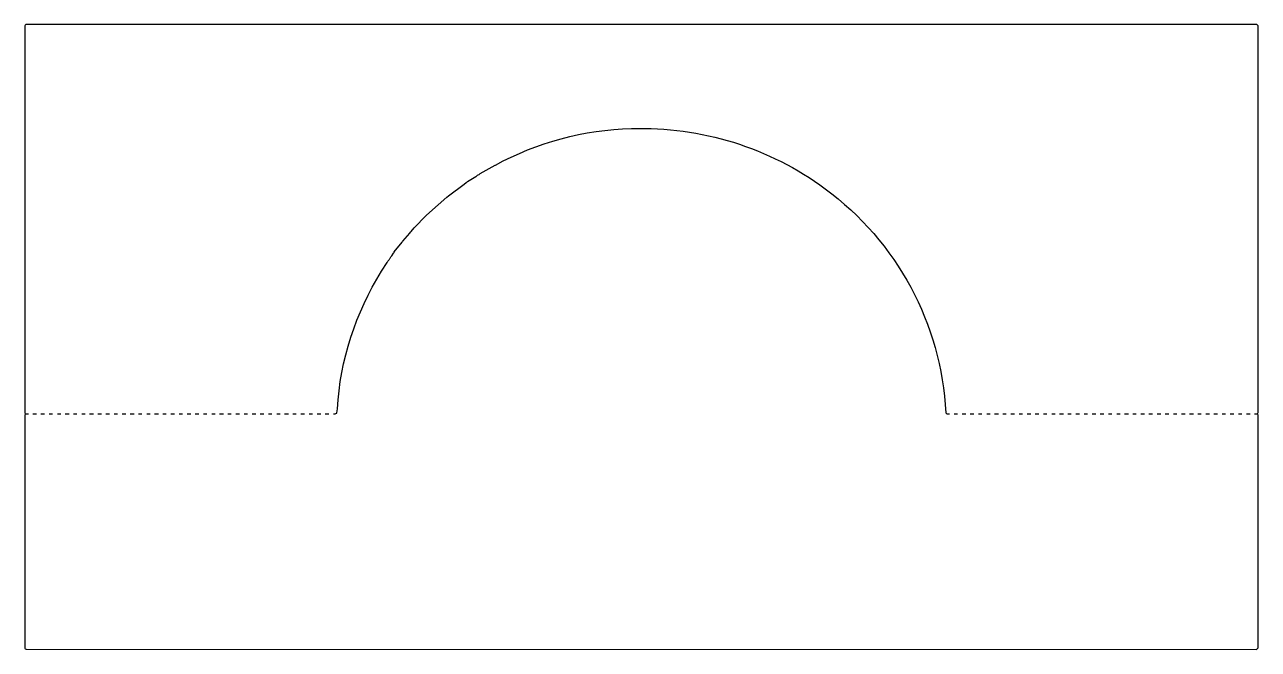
# Model space of a CAD drawing. Extents: x 414 to 4002, y 215 to 2034.
import ezdxf

# ---------------------------------------------------------------- set-up
doc = ezdxf.new("R2010")
doc.units = 0
doc.layers.get('0').update_dxf_attribs({"linetype": 'CONTINUOUS'})

msp = doc.modelspace()

# ---------------------------------------------------------------- linework, layer by layer
at = {"color": 7, "linetype": 'CONTINUOUS'}
for points in [[(3997, 215), (4002, 219), (4002, 897, -0.120666), (4000, 901, -0.120666), (4002, 905), (4002, 2031), (3998, 2034), (417, 2034), (415, 2032), (414, 2031), (414, 904), (415.2, 902.1), (416, 901, -0.120666), (414, 897), (414, 218, 0.242634), (418, 215.5), (3997, 215)], [(1312, 901, 0.183117), (1321.5, 902.5), (1322.3, 903.9), (1323.5, 915, -0.126189), (1452, 1316), (1468.2, 1341.9, 0.103766), (1470, 1345), (1473, 1348, -0.212214), (1475, 1351, -0.138784), (1476.8, 1354.1, -0.075792), (1482, 1361), (1487, 1369, 0.184026), (1489, 1372), (1512, 1401, 0.184026), (1514, 1404), (1534, 1427, 0.083767), (1538, 1432), (1547.2, 1441.9), (1582, 1478), (1591, 1487), (1642.1, 1531.8), (1647, 1536), (1692.1, 1569.8), (1698, 1574, 0.162278), (1702, 1577), (1725.9, 1592.2, 0.071864), (1733, 1597, 0.129316), (1738.1, 1599.8), (1738.9, 1600.2), (1782.1, 1624.8), (1783, 1625, -0.119402), (2179, 1731.5, -0.168919), (2742.2, 1556.2, -0.225278), (3093, 904), (3096, 901), (3104, 901)]]:
    msp.add_lwpolyline(points, format="xyb", dxfattribs=at)
for points in [[(416, 901), (425, 901)], [(438, 901), (448, 901)], [(461, 901), (472, 901)], [(485, 901), (495, 901)], [(509, 901), (519, 901)], [(532, 901), (543, 901)], [(556, 901), (566, 901)], [(580, 901), (590, 901)], [(603, 901), (614, 901)], [(627, 901), (637, 901)], [(650, 901), (661, 901)], [(674, 901), (684, 901)], [(698, 901), (708, 901)], [(721, 901), (732, 901)], [(745, 901), (755, 901)], [(769, 901), (779, 901)], [(792, 901), (803, 901)], [(816, 901), (826, 901)], [(839, 901), (850, 901)], [(863, 901), (873, 901)], [(887, 901), (897, 901)], [(910, 901), (921, 901)], [(934, 901), (944, 901)], [(958, 901), (968, 901)], [(981, 901), (992, 901)], [(1005, 901), (1015, 901)], [(1028, 901), (1039, 901)], [(1052, 901), (1062, 901)], [(1076, 901), (1086, 901)], [(1099, 901), (1110, 901)], [(1123, 901), (1133, 901)], [(1147, 901), (1157, 901)], [(1170, 901), (1181, 901)], [(1194, 901), (1204, 901)], [(1217, 901), (1228, 901)], [(1241, 901), (1251, 901)], [(1265, 901), (1275, 901)], [(1288, 901), (1299, 901)], [(3117, 901), (3127, 901)], [(3141, 901), (3151, 901)], [(3164, 901), (3175, 901)], [(3188, 901), (3198, 901)], [(3212, 901), (3222, 901)], [(3235, 901), (3246, 901)], [(3259, 901), (3269, 901)], [(3282, 901), (3293, 901)], [(3306, 901), (3316, 901)], [(3330, 901), (3340, 901)], [(3353, 901), (3364, 901)], [(3377, 901), (3387, 901)], [(3401, 901), (3411, 901)], [(3424, 901), (3435, 901)], [(3448, 901), (3458, 901)], [(3471, 901), (3482, 901)], [(3495, 901), (3505, 901)], [(3519, 901), (3529, 901)], [(3542, 901), (3553, 901)], [(3566, 901), (3576, 901)], [(3590, 901), (3600, 901)], [(3613, 901), (3624, 901)], [(3637, 901), (3647, 901)], [(3660, 901), (3671, 901)], [(3684, 901), (3694, 901)], [(3708, 901), (3718, 901)], [(3731, 901), (3742, 901)], [(3755, 901), (3765, 901)], [(3779, 901), (3789, 901)], [(3802, 901), (3813, 901)], [(3826, 901), (3836, 901)], [(3849, 901), (3860, 901)], [(3873, 901), (3883, 901)], [(3897, 901), (3907, 901)], [(3920, 901), (3931, 901)], [(3944, 901), (3954, 901)], [(3968, 901), (3978, 901)], [(3991, 901), (4000, 901)]]:
    msp.add_lwpolyline(points, dxfattribs=at)

doc.saveas('drawing.dxf')
